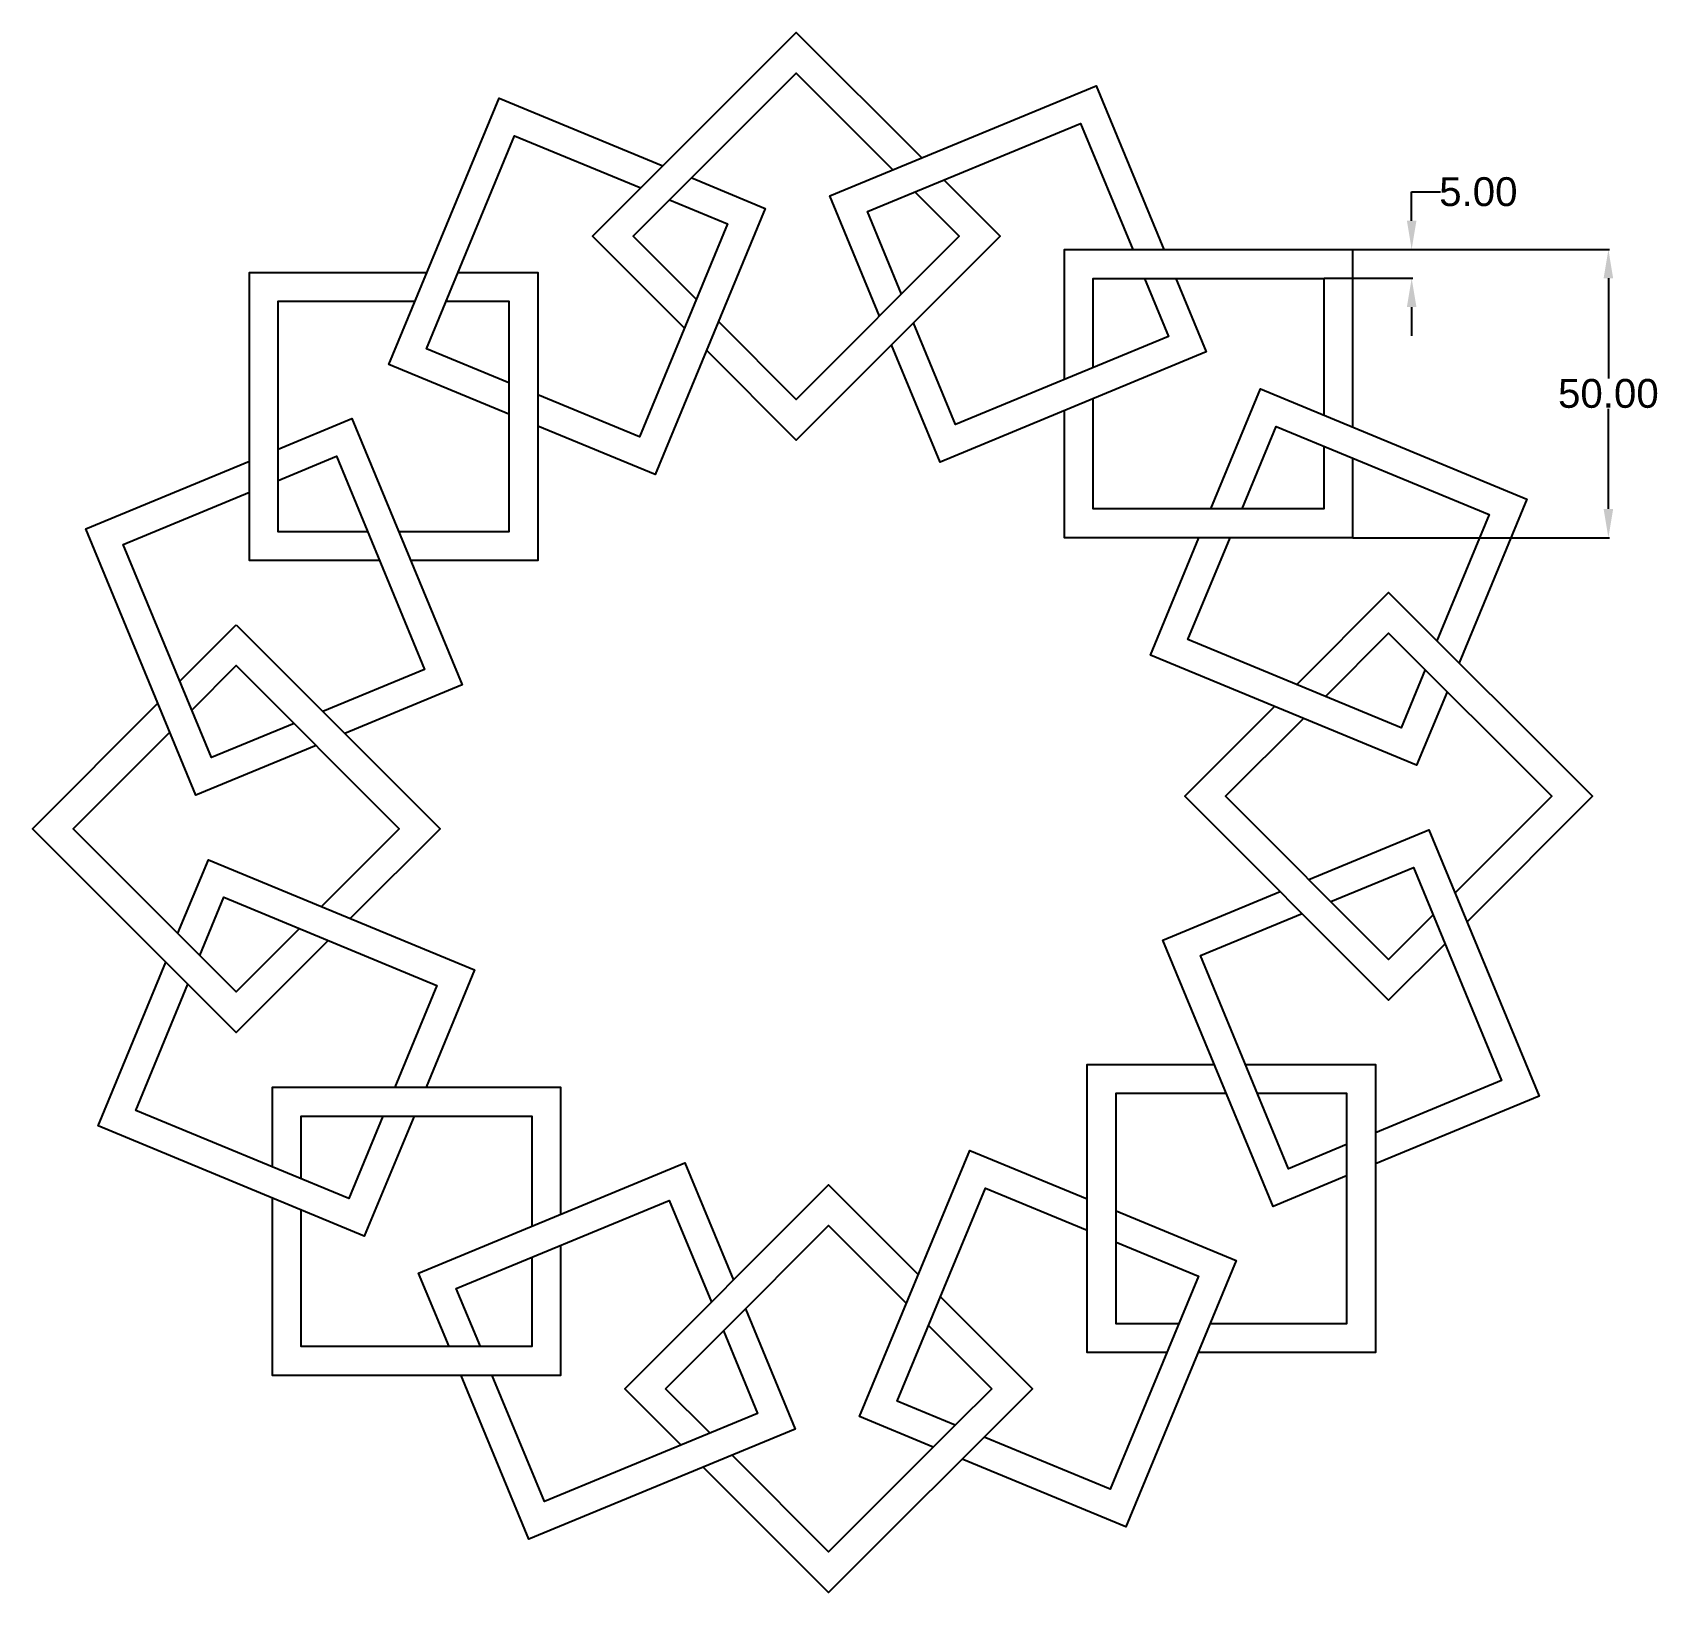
# Model space of a CAD drawing. Header units: inches. Extents: x 596 to 878, y -75 to 196.
import ezdxf

# ---------------------------------------------------------------- set-up
doc = ezdxf.new("R2010")
doc.units = ezdxf.units.IN
doc.header["$MEASUREMENT"] = 0
doc.styles.get("Standard").update_dxf_attribs({"font": 'arial.ttf'})
doc.dimstyles.get("Standard").update_dxf_attribs({"dimtxt": 5, "dimasz": 5, "dimexe": 0.18, "dimexo": 0.0625, "dimgap": 0.09, "dimtad": 0, "dimtih": 1, "dimtoh": 1, "dimzin": 0, "dimdsep": 46, "dimtxsty": 'Standard', "dimcen": 0.09, "dimclrd": 2, "dimclre": 2, "dimclrt": 2, "dimadec": 0, "dimazin": 0, "dimtfac": 1, "dimtofl": 0, "dimtmove": 0, "dimatfit": 3, "dimfxl": 1, "dimtfillclr": 2, "dimtolj": 1, "dimtzin": 0, "dimarcsym": 0})

# ---------------------------------------------------------------- blocks, each defined once
blk = doc.blocks.new('*D32')
at = {"color": 2, "lineweight": -2, "transparency": 16777216}
for p, q in [((824.76, 158.2), (869.26, 158.2)), ((869.08, 153.2), (869.08, 135.84)), ((869.08, 113.2), (869.08, 130.55)), ((824.76, 108.2), (869.26, 108.2))]:
    blk.add_line(p, q, dxfattribs=at)
at = {"color": 2, "transparency": 16777216}
for points in [[(868.25, 153.2), (869.91, 153.2), (869.08, 158.2)], [(868.25, 113.2), (869.91, 113.2), (869.08, 108.2)]]:
    blk.add_solid(points, dxfattribs=at)
at = {"layer": 'Defpoints', "color": 0, "transparency": 16777216}
for p in [(824.7, 158.2), (824.7, 108.2), (869.08, 108.2)]:
    blk.add_point(p, dxfattribs=at)
at = {"color": 2, "transparency": 16777216, "insert": (869.08, 133.2), "char_height": 5, "attachment_point": 5}
blk.add_mtext('\\A1;50.00', dxfattribs=at)
blk = doc.blocks.new('*D34')
at = {"color": 2, "lineweight": -2, "transparency": 16777216}
for p, q in [((834.95, 163.2), (834.95, 168.2)), ((834.95, 168.2), (839.95, 168.2)), ((819.76, 158.2), (835.13, 158.2)), ((819.76, 153.2), (835.13, 153.2)), ((834.95, 148.2), (834.95, 143.2))]:
    blk.add_line(p, q, dxfattribs=at)
at = {"color": 2, "transparency": 16777216}
for points in [[(834.12, 163.2), (835.78, 163.2), (834.95, 158.2)], [(834.12, 148.2), (835.78, 148.2), (834.95, 153.2)]]:
    blk.add_solid(points, dxfattribs=at)
at = {"layer": 'Defpoints', "color": 0, "transparency": 16777216}
for p in [(819.7, 158.2), (834.95, 158.2), (819.7, 153.2)]:
    blk.add_point(p, dxfattribs=at)
at = {"color": 2, "transparency": 16777216, "insert": (846.52, 168.2), "char_height": 5, "attachment_point": 5}
blk.add_mtext('\\A1;5.00', dxfattribs=at)

msp = doc.modelspace()

# ---------------------------------------------------------------- linework, layer by layer
for p, q in [((631.039, 93.076), (646.06, 78.055)), ((705.523, -39.432), (715.544, -29.411)), ((762.091, -39.432), (755.782, -45.742))]:
    msp.add_line(p, q)
for points in [[(708.789, 144.536), (692.837, 160.489), (728.192, 195.844), (749.945, 174.091)], [(710.861, 149.536), (699.908, 160.489), (728.192, 188.773), (744.945, 172.02)], [(742.629, 146.641), (733.995, 167.484), (780.189, 186.618), (791.962, 158.196)], [(678.332, 129.642), (657.489, 138.275), (676.623, 184.469), (705.045, 172.697)], [(678.332, 135.054), (664.021, 140.981), (679.329, 177.936), (701.218, 168.87)], [(746.455, 150.468), (740.528, 164.778), (777.483, 180.085), (786.55, 158.196)], [(710.045, 170.625), (722.817, 165.335), (703.682, 119.141), (683.332, 127.571)], [(753.772, 170.264), (763.547, 160.489), (728.192, 125.133), (712.616, 140.709)], [(706.218, 166.799), (716.284, 162.629), (700.977, 125.674), (683.332, 132.983)], [(748.772, 168.193), (756.476, 160.489), (728.192, 132.204), (714.687, 145.709)], [(774.697, 135.636), (774.697, 158.196), (824.697, 158.196), (824.697, 127.432)], [(655.892, 104.226), (633.332, 104.226), (633.332, 154.226), (664.095, 154.226)], [(669.507, 154.226), (683.332, 154.226), (683.332, 104.226), (661.304, 104.226)], [(794.033, 153.196), (799.323, 140.424), (753.129, 121.29), (744.7, 141.641)], [(788.621, 153.196), (792.79, 143.13), (755.835, 127.823), (748.526, 145.468)], [(779.697, 137.707), (779.697, 153.196), (819.697, 153.196), (819.697, 129.503)], [(653.821, 109.226), (638.332, 109.226), (638.332, 149.226), (662.024, 149.226)], [(667.436, 149.226), (678.332, 149.226), (678.332, 109.226), (659.233, 109.226)], [(800.113, 113.196), (808.747, 134.039), (854.941, 114.905), (843.168, 86.483)], [(824.697, 122.02), (824.697, 108.196), (774.697, 108.196), (774.697, 130.224)], [(819.697, 124.092), (819.697, 113.196), (779.697, 113.196), (779.697, 132.295)], [(638.332, 123.561), (651.104, 128.852), (670.238, 82.658), (649.887, 74.228)], [(805.525, 113.196), (811.453, 127.506), (848.408, 112.199), (839.341, 90.31)], [(644.887, 72.157), (624.044, 63.523), (604.91, 109.717), (633.332, 121.49)], [(638.332, 118.149), (648.398, 122.319), (663.705, 85.364), (646.06, 78.055)], [(641.06, 75.984), (626.75, 70.056), (611.442, 107.011), (633.332, 116.078)], [(841.097, 81.483), (835.807, 68.711), (789.613, 87.845), (798.042, 108.196)], [(837.27, 85.31), (833.101, 75.244), (796.146, 90.551), (803.454, 108.196)], [(815.008, 82.738), (830.96, 98.691), (866.316, 63.336), (844.562, 41.582)], [(621.264, 83.301), (631.039, 93.076)], [(820.008, 80.667), (830.96, 91.62), (859.245, 63.336), (842.491, 46.582)], [(623.335, 78.301), (631.039, 86.005), (659.323, 57.721), (645.819, 44.216)], [(646.992, 38.318), (631.039, 22.365), (595.684, 57.721), (617.437, 79.474)], [(646.06, 78.055), (666.394, 57.721), (650.819, 42.145)], [(840.736, 37.756), (830.96, 27.98), (795.605, 63.336), (811.181, 78.911)], [(838.664, 42.756), (830.96, 35.051), (802.676, 63.336), (816.181, 76.84)], [(641.992, 40.389), (631.039, 29.436), (602.755, 57.721), (619.508, 74.474)], [(817.112, 48.899), (837.956, 57.533), (857.09, 11.339), (828.668, -0.434)], [(620.902, 39.573), (626.193, 52.345), (672.387, 33.211), (663.957, 12.86)], [(820.939, 45.072), (835.25, 51), (850.557, 14.045), (828.668, 4.978)], [(624.729, 35.746), (628.899, 45.812), (665.854, 30.505), (658.545, 12.86)], [(823.668, -2.505), (810.896, -7.795), (791.762, 38.399), (812.112, 46.828)], [(823.668, 2.907), (813.602, -1.263), (798.294, 35.693), (815.939, 43.001)], [(661.886, 7.86), (653.252, -12.983), (607.058, 6.151), (618.831, 34.573)], [(656.474, 7.86), (650.546, -6.45), (613.591, 8.857), (622.658, 30.746)], [(792.492, -33.169), (778.668, -33.169), (778.668, 16.831), (800.695, 16.831)], [(806.107, 16.831), (828.668, 16.831), (828.668, -33.169), (797.904, -33.169)], [(637.302, -0.964), (637.302, 12.86), (687.302, 12.86), (687.302, -9.168)], [(794.563, -28.169), (783.668, -28.169), (783.668, 11.831), (802.766, 11.831)], [(808.178, 11.831), (823.668, 11.831), (823.668, -28.169), (799.975, -28.169)], [(642.302, -3.035), (642.302, 7.86), (682.302, 7.86), (682.302, -11.239)], [(751.955, -49.569), (739.183, -44.279), (758.317, 1.915), (778.668, -6.515)], [(667.967, -32.14), (662.676, -19.368), (708.87, -0.234), (717.3, -20.585)], [(708.227, -49.208), (698.452, -39.432), (733.807, -4.077), (749.383, -19.653)], [(755.782, -45.742), (745.715, -41.573), (761.023, -4.618), (778.668, -11.927)], [(687.302, -14.58), (687.302, -37.14), (637.302, -37.14), (637.302, -6.376)], [(682.302, -16.651), (682.302, -32.14), (642.302, -32.14), (642.302, -8.447)], [(673.378, -32.14), (669.209, -22.074), (706.164, -6.767), (713.473, -24.411)], [(715.544, -29.411), (733.807, -11.148), (747.312, -24.653)], [(783.668, -8.586), (804.511, -17.219), (785.377, -63.413), (756.955, -51.64)], [(783.668, -13.998), (797.978, -19.925), (782.671, -56.88), (760.782, -47.814)], [(753.21, -23.48), (769.163, -39.432), (733.807, -74.788), (712.054, -53.035)], [(719.371, -25.585), (728.004, -46.428), (681.81, -65.562), (670.038, -37.14)], [(715.544, -29.411), (721.471, -43.722), (684.516, -59.029), (675.45, -37.14)], [(751.139, -28.48), (762.091, -39.432)], [(713.227, -47.137), (705.523, -39.432)], [(755.782, -45.742), (733.807, -67.717), (717.054, -50.964)]]:
    msp.add_lwpolyline(points)

# ---------------------------------------------------------------- dimensions: what is measured, and where the dimension line sits
for base, p1, p2, picture, middle in [((834.948, 158.196), (819.697, 153.196), (819.697, 158.196), '*D34', (846.524, 168.196)), ((869.08, 108.196), (824.697, 158.196), (824.697, 108.196), '*D32', (869.08, 133.196))]:
    dim = msp.add_linear_dim(base=base, p1=p1, p2=p2, angle=90, dimstyle='Standard')
    dim.commit()
    dim.dimension.update_dxf_attribs({"geometry": picture, "text_midpoint": middle})

doc.saveas('drawing.dxf')
